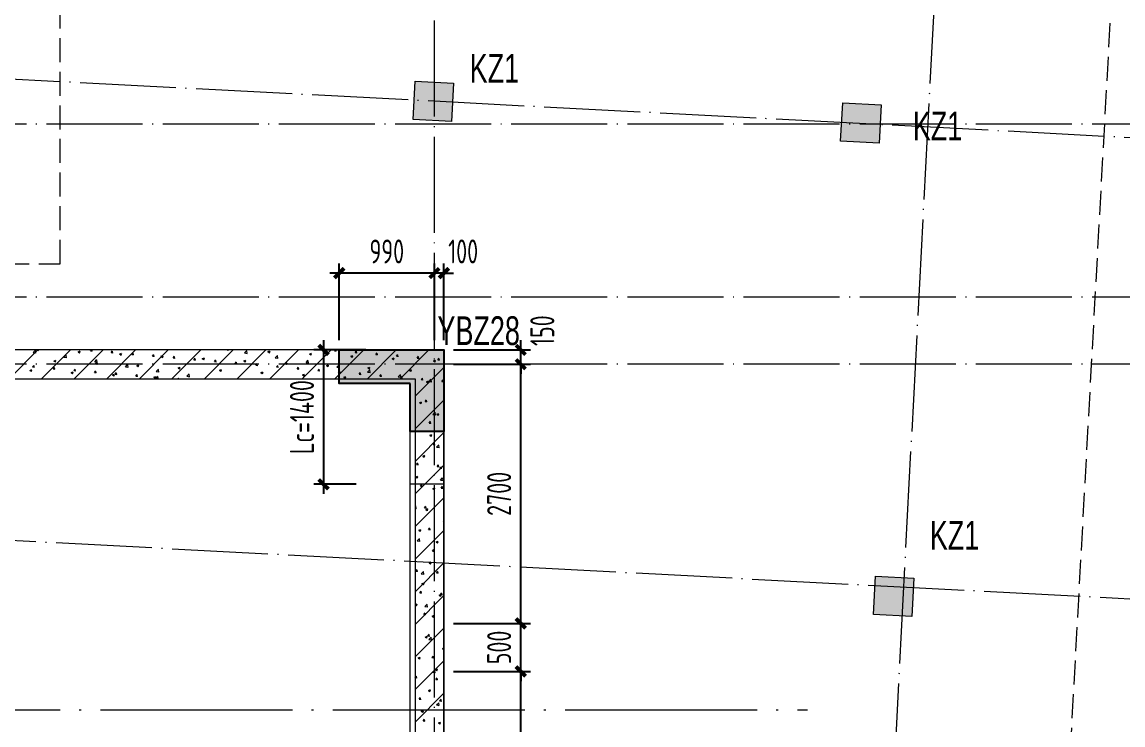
# Model space of a CAD drawing. Extents: x 5874492 to 7194610, y -939842 to -279257.
# Drawn here: x 6330551 to 6342017, y -472047 to -464724 of the extents above; entities that cross this region are included whole.
import ezdxf
from ezdxf.enums import TextEntityAlignment as Align

# ---------------------------------------------------------------- set-up
doc = ezdxf.new("R2010")
doc.units = 0
doc.header["$LTSCALE"] = 1000
doc.linetypes.add('DASH', pattern=[0.35, 0.25, -0.1])
doc.linetypes.add('DOTE', pattern=[2.42, 2, -0.2, 0.02, -0.2])
for name, color, linetype, lineweight in [('A-轴线-塔楼', 1, 'DOTE', 9), ('S-基础-DQ', 6, 'Continuous', 20), ('S-基础-HATCH', 251, 'Continuous', 20), ('S-墙柱-COLU', 50, 'Continuous', 20), ('S-墙柱-DIM', 3, 'Continuous', 20), ('S-墙柱-HATCH', 251, 'Continuous', 20), ('S-墙柱-Lc填充', 8, 'Continuous', 20), ('S-墙柱-WALL', 6, 'Continuous', 20), ('S-板-BEAM-CON', 2, 'Continuous', 20), ('S-轴网-轴线', 1, 'DOTE', 9), ('S-通用-TEXT', 7, 'Continuous', 20)]:
    doc.layers.add(name, color=color, linetype=linetype, lineweight=lineweight)
doc.layers.add('COLU_TH', color=5, linetype='Continuous')
doc.styles.add('BW_Dim', font='Bweng.shx', dxfattribs={"width": 0.7, "bigfont": 'hztxt.shx'})
doc.styles.add('TSSD_Dimension', font='tssdeng.shx', dxfattribs={"width": 0.7, "bigfont": 'tssdchn.shx'})
doc.dimstyles.new('TSSD_100_100', dxfattribs={"dimtxt": 250, "dimasz": 100, "dimexe": 100, "dimexo": 100, "dimgap": 100, "dimtad": 1, "dimdec": 0, "dimzin": 0, "dimdsep": 46, "dimtxsty": 'TSSD_Dimension', "dimblk": 'ARCHTICK', "dimcen": 0, "dimdle": 100, "dimclrt": 7, "dimadec": 0, "dimazin": 0, "dimtfac": 1, "dimtdec": 0, "dimtix": 1, "dimtmove": 2, "dimatfit": 0, "dimfxl": 0, "dimtolj": 1, "dimtzin": 0, "dimarcsym": 0})

# ---------------------------------------------------------------- blocks, each defined once
blk = doc.blocks.new('_ArchTick')
at = {"color": 0, "linetype": 'ByBlock', "const_width": 0.4}
blk.add_lwpolyline([(-0.5, -0.5), (0.5, 0.5)], dxfattribs=at)
blk = doc.blocks.new('*D1944')
at = {"layer": 'Defpoints', "color": 0, "transparency": 16777216}
for p in [(6334945, -468289), (6335745, -468289), (6334945, -470989)]:
    blk.add_point(p, dxfattribs=at)
at = {"layer": 'S-墙柱-DIM', "color": 0, "lineweight": -2, "transparency": 16777216}
for p, q in [((6335745, -471089), (6335745, -468189)), ((6335045, -468289), (6335845, -468289)), ((6335045, -470989), (6335845, -470989))]:
    blk.add_line(p, q, dxfattribs=at)
at = {"layer": 'S-墙柱-DIM', "color": 0, "lineweight": -2, "transparency": 16777216, "xscale": 100, "yscale": 100, "zscale": 100}
for p, rotation in [((6335745, -468289), 90), ((6335745, -470989), 270)]:
    blk.add_blockref('_ArchTick', p, dxfattribs=dict(at, rotation=rotation))
at = {"layer": 'S-墙柱-DIM', "color": 7, "transparency": 16777216, "insert": (6335520, -469639), "char_height": 250, "attachment_point": 5, "rotation": 90, "style": 'TSSD_Dimension'}
blk.add_mtext('\\A1;2700', dxfattribs=at)
blk = doc.blocks.new('*D1945')
at = {"layer": 'Defpoints', "color": 0, "transparency": 16777216}
for p in [(6334945, -468139), (6335745, -468139), (6334945, -468289)]:
    blk.add_point(p, dxfattribs=at)
at = {"layer": 'S-墙柱-DIM', "color": 0, "lineweight": -2, "transparency": 16777216}
for p, q in [((6335745, -468139), (6335745, -468039)), ((6335045, -468139), (6335845, -468139)), ((6335745, -468289), (6335745, -468139)), ((6335045, -468289), (6335845, -468289)), ((6335745, -468289), (6335745, -468389))]:
    blk.add_line(p, q, dxfattribs=at)
at = {"layer": 'S-墙柱-DIM', "color": 0, "lineweight": -2, "transparency": 16777216, "xscale": 100, "yscale": 100, "zscale": 100}
for p, rotation in [((6335745, -468139), 270), ((6335745, -468289), 90)]:
    blk.add_blockref('_ArchTick', p, dxfattribs=dict(at, rotation=rotation))
at = {"layer": 'S-墙柱-DIM', "color": 7, "transparency": 16777216, "insert": (6335970, -467939), "char_height": 250, "attachment_point": 5, "rotation": 90, "style": 'TSSD_Dimension'}
blk.add_mtext('\\A1;150', dxfattribs=at)
blk = doc.blocks.new('*D1946')
at = {"layer": 'Defpoints', "color": 0, "transparency": 16777216}
for p in [(6334845, -467339), (6334845, -468139), (6334945, -468139)]:
    blk.add_point(p, dxfattribs=at)
at = {"layer": 'S-墙柱-DIM', "color": 0, "lineweight": -2, "transparency": 16777216}
for p, q in [((6334845, -468039), (6334845, -467239)), ((6334945, -468039), (6334945, -467239)), ((6334845, -467339), (6334745, -467339)), ((6334945, -467339), (6334845, -467339)), ((6334945, -467339), (6335045, -467339))]:
    blk.add_line(p, q, dxfattribs=at)
at = {"layer": 'S-墙柱-DIM', "color": 0, "lineweight": -2, "transparency": 16777216, "xscale": 100, "yscale": 100, "zscale": 100}
blk.add_blockref('_ArchTick', (6334845, -467339), dxfattribs=at)
at = {"layer": 'S-墙柱-DIM', "color": 0, "lineweight": -2, "transparency": 16777216, "xscale": 100, "yscale": 100, "zscale": 100, "rotation": 180}
blk.add_blockref('_ArchTick', (6334945, -467339), dxfattribs=at)
at = {"layer": 'S-墙柱-DIM', "color": 7, "transparency": 16777216, "insert": (6335145, -467114), "char_height": 250, "attachment_point": 5, "style": 'TSSD_Dimension'}
blk.add_mtext('\\A1;100', dxfattribs=at)
blk = doc.blocks.new('*D1947')
at = {"layer": 'Defpoints', "color": 0, "transparency": 16777216}
for p in [(6333855, -467339), (6333855, -468139), (6334845, -468139)]:
    blk.add_point(p, dxfattribs=at)
at = {"layer": 'S-墙柱-DIM', "color": 0, "lineweight": -2, "transparency": 16777216}
for p, q in [((6333855, -468039), (6333855, -467239)), ((6334845, -468039), (6334845, -467239)), ((6334945, -467339), (6333755, -467339))]:
    blk.add_line(p, q, dxfattribs=at)
at = {"layer": 'S-墙柱-DIM', "color": 0, "lineweight": -2, "transparency": 16777216, "xscale": 100, "yscale": 100, "zscale": 100, "rotation": 180}
blk.add_blockref('_ArchTick', (6333855, -467339), dxfattribs=at)
at = {"layer": 'S-墙柱-DIM', "color": 0, "lineweight": -2, "transparency": 16777216, "xscale": 100, "yscale": 100, "zscale": 100}
blk.add_blockref('_ArchTick', (6334845, -467339), dxfattribs=at)
at = {"layer": 'S-墙柱-DIM', "color": 7, "transparency": 16777216, "insert": (6334350, -467114), "char_height": 250, "attachment_point": 5, "style": 'TSSD_Dimension'}
blk.add_mtext('\\A1;990', dxfattribs=at)
blk = doc.blocks.new('*D1986')
at = {"layer": 'Defpoints', "color": 0, "transparency": 16777216}
for p in [(6334945, -470989), (6335745, -470989), (6334945, -471489)]:
    blk.add_point(p, dxfattribs=at)
at = {"layer": 'S-墙柱-DIM', "color": 0, "lineweight": -2, "transparency": 16777216}
for p, q in [((6335745, -470989), (6335745, -470889)), ((6335045, -470989), (6335845, -470989)), ((6335745, -471489), (6335745, -470989)), ((6335045, -471489), (6335845, -471489)), ((6335745, -471489), (6335745, -471589))]:
    blk.add_line(p, q, dxfattribs=at)
at = {"layer": 'S-墙柱-DIM', "color": 0, "lineweight": -2, "transparency": 16777216, "xscale": 100, "yscale": 100, "zscale": 100}
for p, rotation in [((6335745, -470989), 270), ((6335745, -471489), 90)]:
    blk.add_blockref('_ArchTick', p, dxfattribs=dict(at, rotation=rotation))
at = {"layer": 'S-墙柱-DIM', "color": 7, "transparency": 16777216, "insert": (6335520, -471239), "char_height": 250, "attachment_point": 5, "rotation": 90, "style": 'TSSD_Dimension'}
blk.add_mtext('\\A1;500', dxfattribs=at)
blk = doc.blocks.new('*D1987')
at = {"layer": 'Defpoints', "color": 0, "transparency": 16777216}
for p in [(6334945, -471489), (6335745, -471489), (6334945, -475889)]:
    blk.add_point(p, dxfattribs=at)
at = {"layer": 'S-墙柱-DIM', "color": 0, "lineweight": -2, "transparency": 16777216}
for p, q in [((6335745, -475989), (6335745, -471389)), ((6335045, -471489), (6335845, -471489)), ((6335045, -475889), (6335845, -475889))]:
    blk.add_line(p, q, dxfattribs=at)
at = {"layer": 'S-墙柱-DIM', "color": 0, "lineweight": -2, "transparency": 16777216, "xscale": 100, "yscale": 100, "zscale": 100}
for p, rotation in [((6335745, -471489), 90), ((6335745, -475889), 270)]:
    blk.add_blockref('_ArchTick', p, dxfattribs=dict(at, rotation=rotation))
at = {"layer": 'S-墙柱-DIM', "color": 7, "transparency": 16777216, "insert": (6335520, -473689), "char_height": 250, "attachment_point": 5, "rotation": 90, "style": 'TSSD_Dimension'}
blk.add_mtext('\\A1;4400', dxfattribs=at)
blk = doc.blocks.new('*D1991')
at = {"layer": 'Defpoints', "color": 0, "transparency": 16777216}
for p in [(6334230, -468139), (6333691, -469539), (6334130, -469539)]:
    blk.add_point(p, dxfattribs=at)
at = {"layer": 'S-墙柱-DIM', "color": 0, "lineweight": -2, "transparency": 16777216}
for p, q in [((6333691, -468039), (6333691, -469639)), ((6334130, -468139), (6333591, -468139)), ((6334030, -469539), (6333591, -469539))]:
    blk.add_line(p, q, dxfattribs=at)
at = {"layer": 'S-墙柱-DIM', "color": 0, "lineweight": -2, "transparency": 16777216, "xscale": 100, "yscale": 100, "zscale": 100}
for p, rotation in [((6333691, -468139), 90), ((6333691, -469539), 270)]:
    blk.add_blockref('_ArchTick', p, dxfattribs=dict(at, rotation=rotation))
at = {"layer": 'S-墙柱-DIM', "color": 7, "transparency": 16777216, "insert": (6333466, -468839), "char_height": 250, "attachment_point": 5, "rotation": 90, "style": 'TSSD_Dimension'}
blk.add_mtext('\\A1;Lc=1400', dxfattribs=at)
blk = doc.blocks.new('A$C3FF375C5')
at = {"layer": 'A-轴线-塔楼', "ltscale": 0.5}
for p, q in [((51480.4, -6390.5), (53403, 30371.3)), ((55384.8, 9911.3), (37505, 10846.4)), ((55134.1, 5117.9), (37254.3, 6053))]:
    blk.add_line(p, q, dxfattribs=at)
at = {"layer": 'A-轴线-塔楼', "linetype": 'DOTE', "ltscale": 0.5}
for p, q in [((47200, 18440.3), (47200, -8548.9)), ((59891.4, 10100), (-2283.6, 10100)), ((59891.4, 8300), (-2283.6, 8300)), ((59891.4, 7600), (-2283.6, 7600))]:
    blk.add_line(p, q, dxfattribs=at)
blk = doc.blocks.new('sfdgjhgfhgkjhk')
at = {"layer": 'S-基础-DQ'}
for points in [[(6945492, 358792), (6945492, 356336), (6963809, 356336), (6963809, 354236), (6966809, 354236), (6966809, 354586), (6971909, 354586), (6971909, 347036), (6977909, 347036), (6977909, 339686), (6931592, 339686), (6931592, 336294)], [(6931892, 336294), (6931892, 339386), (6978209, 339386), (6978209, 347336), (6972209, 347336), (6972209, 354886), (6966509, 354886), (6966509, 354536), (6964109, 354536), (6964109, 356636), (6945792, 356636), (6945792, 358792)]]:
    blk.add_lwpolyline(points, dxfattribs=at)
at = {"layer": 'S-基础-HATCH'}
for p, q in [((6973680, 347036), (6973980, 347336)), ((6973931, 347310), (6973955, 347334)), ((6973959, 347303), (6973955, 347331)), ((6973976, 347336), (6973984, 347331)), ((6973984, 347327), (6973987, 347336)), ((6974019, 347036), (6974319, 347336)), ((6974359, 347036), (6974659, 347336)), ((6974528, 347327), (6974536, 347336)), ((6974547, 347322), (6974544, 347336)), ((6974698, 347036), (6974998, 347336)), ((6975037, 347036), (6975337, 347336)), ((6975377, 347036), (6975677, 347336)), ((6975716, 347036), (6976016, 347336)), ((6975953, 347336), (6975960, 347331)), ((6975961, 347328), (6975964, 347336)), ((6976056, 347036), (6976356, 347336)), ((6976395, 347036), (6976695, 347336)), ((6976734, 347036), (6977034, 347336)), ((6977069, 347327), (6977077, 347336)), ((6977074, 347036), (6977374, 347336)), ((6977088, 347322), (6977085, 347336)), ((6977413, 347036), (6977713, 347336)), ((6977753, 347036), (6978053, 347336)), ((6977931, 347336), (6977937, 347332)), ((6977937, 347329), (6977940, 347336)), ((6973931, 347310), (6973958, 347305)), ((6974148, 347220), (6974169, 347228)), ((6974148, 347220), (6974163, 347210)), ((6974163, 347207), (6974169, 347225)), ((6974251, 347260), (6974275, 347284)), ((6974251, 347260), (6974278, 347256)), ((6974279, 347253), (6974275, 347281)), ((6974400, 347317), (6974421, 347325)), ((6974400, 347317), (6974415, 347307)), ((6974415, 347303), (6974421, 347322)), ((6974528, 347327), (6974546, 347325)), ((6974572, 347210), (6974595, 347235)), ((6974599, 347203), (6974596, 347232)), ((6974744, 347308), (6974758, 347325)), ((6974744, 347308), (6974761, 347307)), ((6974762, 347303), (6974759, 347322)), ((6974831, 347293), (6974852, 347301)), ((6974831, 347293), (6974846, 347283)), ((6974846, 347279), (6974853, 347298)), ((6974959, 347289), (6974973, 347307)), ((6974959, 347289), (6974977, 347288)), ((6974977, 347284), (6974974, 347303)), ((6975174, 347270), (6975188, 347288)), ((6975174, 347270), (6975192, 347269)), ((6975193, 347266), (6975189, 347284)), ((6975262, 347269), (6975283, 347277)), ((6975262, 347269), (6975277, 347259)), ((6975278, 347255), (6975284, 347274)), ((6975389, 347252), (6975404, 347269)), ((6975389, 347252), (6975407, 347250)), ((6975408, 347247), (6975404, 347266)), ((6975604, 347233), (6975619, 347250)), ((6975604, 347233), (6975622, 347231)), ((6975623, 347228), (6975619, 347247)), ((6975693, 347245), (6975714, 347253)), ((6975693, 347245), (6975708, 347235)), ((6975709, 347231), (6975715, 347250)), ((6975819, 347214), (6975834, 347231)), ((6975838, 347209), (6975835, 347228)), ((6976124, 347221), (6976145, 347229)), ((6976124, 347221), (6976139, 347211)), ((6976133, 347304), (6976156, 347328)), ((6976133, 347304), (6976159, 347300)), ((6976140, 347207), (6976146, 347225)), ((6976160, 347297), (6976157, 347325)), ((6976376, 347318), (6976397, 347326)), ((6976376, 347318), (6976391, 347307)), ((6976392, 347304), (6976398, 347322)), ((6976453, 347254), (6976476, 347279)), ((6976453, 347254), (6976480, 347250)), ((6976480, 347247), (6976477, 347276)), ((6976773, 347205), (6976796, 347229)), ((6976800, 347198), (6976797, 347226)), ((6976808, 347293), (6976829, 347302)), ((6976808, 347293), (6976822, 347283)), ((6976823, 347280), (6976829, 347298)), ((6977069, 347327), (6977087, 347325)), ((6977239, 347269), (6977260, 347278)), ((6977239, 347269), (6977254, 347259)), ((6977254, 347256), (6977260, 347274)), ((6977284, 347308), (6977299, 347325)), ((6977284, 347308), (6977302, 347306)), ((6977303, 347303), (6977299, 347322)), ((6977499, 347289), (6977514, 347306)), ((6977499, 347289), (6977517, 347287)), ((6977518, 347284), (6977514, 347303)), ((6977670, 347245), (6977691, 347253)), ((6977670, 347245), (6977685, 347235)), ((6977685, 347232), (6977691, 347250)), ((6977714, 347270), (6977729, 347287)), ((6977714, 347270), (6977732, 347269)), ((6977733, 347265), (6977730, 347284)), ((6977930, 347251), (6977944, 347269)), ((6977930, 347251), (6977948, 347250)), ((6977948, 347246), (6977945, 347265)), ((6978101, 347221), (6978122, 347229)), ((6978101, 347221), (6978116, 347211)), ((6978117, 347208), (6978123, 347226)), ((6978145, 347233), (6978159, 347250)), ((6978145, 347233), (6978163, 347231)), ((6978163, 347228), (6978160, 347246)), ((6973896, 347123), (6973917, 347131)), ((6973896, 347123), (6973911, 347113)), ((6973911, 347110), (6973917, 347128)), ((6973924, 347158), (6973939, 347175)), ((6973924, 347158), (6973942, 347156)), ((6973943, 347153), (6973940, 347172)), ((6974140, 347139), (6974154, 347156)), ((6974140, 347139), (6974158, 347137)), ((6974158, 347134), (6974155, 347153)), ((6974327, 347099), (6974348, 347107)), ((6974342, 347086), (6974348, 347104)), ((6974355, 347120), (6974369, 347137)), ((6974355, 347120), (6974373, 347119)), ((6974373, 347115), (6974370, 347134)), ((6974570, 347101), (6974584, 347119)), ((6974570, 347101), (6974588, 347100)), ((6974572, 347210), (6974598, 347206)), ((6974579, 347196), (6974600, 347204)), ((6974579, 347196), (6974594, 347186)), ((6974589, 347096), (6974585, 347115)), ((6974594, 347183), (6974600, 347201)), ((6974892, 347161), (6974915, 347185)), ((6974892, 347161), (6974918, 347157)), ((6974919, 347154), (6974916, 347182)), ((6975010, 347172), (6975031, 347180)), ((6975010, 347172), (6975025, 347162)), ((6975026, 347159), (6975032, 347177)), ((6975212, 347111), (6975235, 347135)), ((6975212, 347111), (6975239, 347107)), ((6975239, 347104), (6975236, 347132)), ((6975441, 347148), (6975462, 347156)), ((6975441, 347148), (6975456, 347138)), ((6975457, 347135), (6975463, 347153)), ((6975819, 347214), (6975837, 347212)), ((6975872, 347124), (6975893, 347132)), ((6975872, 347124), (6975887, 347114)), ((6975888, 347111), (6975894, 347129)), ((6976035, 347195), (6976049, 347212)), ((6976035, 347195), (6976053, 347194)), ((6976053, 347190), (6976050, 347209)), ((6976250, 347176), (6976264, 347194)), ((6976250, 347176), (6976268, 347175)), ((6976268, 347171), (6976265, 347190)), ((6976303, 347100), (6976324, 347108)), ((6976319, 347087), (6976325, 347105)), ((6976465, 347158), (6976479, 347175)), ((6976465, 347158), (6976483, 347156)), ((6976484, 347153), (6976480, 347171)), ((6976555, 347197), (6976576, 347205)), ((6976555, 347197), (6976570, 347187)), ((6976571, 347183), (6976577, 347201)), ((6976680, 347139), (6976695, 347156)), ((6976680, 347139), (6976698, 347137)), ((6976699, 347134), (6976695, 347153)), ((6976773, 347205), (6976800, 347200)), ((6976895, 347120), (6976910, 347137)), ((6976895, 347120), (6976913, 347118)), ((6976914, 347115), (6976910, 347134)), ((6976987, 347173), (6977008, 347181)), ((6976987, 347173), (6977002, 347163)), ((6977002, 347159), (6977008, 347177)), ((6977093, 347155), (6977117, 347179)), ((6977093, 347155), (6977120, 347151)), ((6977111, 347101), (6977125, 347118)), ((6977111, 347101), (6977128, 347099)), ((6977121, 347148), (6977117, 347176)), ((6977129, 347096), (6977126, 347115)), ((6977413, 347105), (6977437, 347130)), ((6977413, 347105), (6977440, 347101)), ((6977418, 347149), (6977439, 347157)), ((6977418, 347149), (6977433, 347139)), ((6977433, 347135), (6977439, 347153)), ((6977441, 347098), (6977437, 347127)), ((6977849, 347125), (6977870, 347133)), ((6977849, 347125), (6977864, 347115)), ((6977864, 347111), (6977871, 347129)), ((6977909, 346853), (6978209, 347153)), ((6974327, 347099), (6974342, 347089)), ((6974758, 347075), (6974779, 347083)), ((6974758, 347075), (6974773, 347065)), ((6974773, 347062), (6974780, 347080)), ((6974785, 347082), (6974800, 347100)), ((6974785, 347082), (6974803, 347081)), ((6974804, 347078), (6974800, 347096)), ((6975000, 347064), (6975015, 347081)), ((6975000, 347064), (6975018, 347062)), ((6975019, 347059), (6975016, 347078)), ((6975189, 347051), (6975210, 347059)), ((6975189, 347051), (6975204, 347041)), ((6975205, 347038), (6975211, 347056)), ((6975216, 347045), (6975230, 347062)), ((6975216, 347045), (6975233, 347043)), ((6975234, 347040), (6975231, 347059)), ((6975439, 347036), (6975445, 347043)), ((6975447, 347036), (6975446, 347040)), ((6975532, 347061), (6975556, 347086)), ((6975532, 347061), (6975559, 347057)), ((6975559, 347054), (6975556, 347083)), ((6976303, 347100), (6976318, 347090)), ((6976735, 347076), (6976756, 347084)), ((6976735, 347076), (6976749, 347066)), ((6976750, 347063), (6976756, 347081)), ((6977166, 347052), (6977187, 347060)), ((6977166, 347052), (6977181, 347042)), ((6977181, 347039), (6977187, 347057)), ((6977326, 347082), (6977340, 347099)), ((6977326, 347082), (6977344, 347081)), ((6977344, 347077), (6977341, 347096)), ((6977541, 347063), (6977555, 347081)), ((6977541, 347063), (6977559, 347062)), ((6977559, 347058), (6977556, 347077)), ((6977734, 347056), (6977757, 347080)), ((6977734, 347056), (6977760, 347051)), ((6977756, 347045), (6977771, 347062)), ((6977756, 347045), (6977774, 347043)), ((6977761, 347049), (6977758, 347077)), ((6977775, 347040), (6977771, 347058)), ((6977971, 347026), (6977986, 347043)), ((6977971, 347026), (6977989, 347024)), ((6977990, 347021), (6977986, 347040)), ((6978028, 347004), (6978049, 347012)), ((6978028, 347004), (6978043, 346994)), ((6978044, 346990), (6978050, 347009)), ((6978054, 347006), (6978077, 347030)), ((6978054, 347006), (6978080, 347002)), ((6978081, 346999), (6978078, 347027)), ((6978186, 347007), (6978201, 347024)), ((6978186, 347007), (6978204, 347005)), ((6978205, 347002), (6978202, 347021)), ((6978207, 346883), (6978209, 346884)), ((6978207, 346883), (6978209, 346882)), ((6977909, 346514), (6978209, 346814)), ((6977955, 346786), (6977976, 346794)), ((6977955, 346786), (6977970, 346776)), ((6977971, 346773), (6977977, 346791)), ((6978013, 346800), (6978027, 346817)), ((6978013, 346800), (6978031, 346799)), ((6978031, 346795), (6978028, 346814)), ((6978094, 346664), (6978117, 346688)), ((6978094, 346664), (6978120, 346660)), ((6978121, 346657), (6978118, 346686)), ((6978134, 346666), (6978155, 346674)), ((6978134, 346666), (6978149, 346655)), ((6978150, 346652), (6978156, 346670)), ((6978054, 346574), (6978069, 346592)), ((6978054, 346574), (6978072, 346573)), ((6978073, 346570), (6978070, 346588)), ((6977909, 346174), (6978209, 346474)), ((6978061, 346448), (6978082, 346456)), ((6978061, 346448), (6978076, 346438)), ((6978077, 346435), (6978083, 346453)), ((6978096, 346349), (6978111, 346366)), ((6978096, 346349), (6978114, 346347)), ((6978115, 346344), (6978111, 346363)), ((6978133, 346322), (6978157, 346347)), ((6978133, 346322), (6978160, 346318)), ((6978161, 346315), (6978157, 346344)), ((6977988, 346230), (6978009, 346239)), ((6977988, 346230), (6978003, 346220)), ((6978004, 346217), (6978010, 346235)), ((6977909, 345835), (6978209, 346135)), ((6977923, 346142), (6977937, 346159)), ((6977923, 346142), (6977940, 346140)), ((6977941, 346137), (6977938, 346156)), ((6978138, 346123), (6978152, 346140)), ((6978138, 346123), (6978156, 346122)), ((6978156, 346118), (6978153, 346137)), ((6978167, 346110), (6978188, 346118)), ((6978167, 346110), (6978182, 346100)), ((6978183, 346096), (6978189, 346114)), ((6977915, 346013), (6977936, 346021)), ((6977915, 346013), (6977930, 346003)), ((6977931, 345999), (6977937, 346018)), ((6978173, 345980), (6978196, 346005)), ((6978173, 345980), (6978200, 345976)), ((6978200, 345973), (6978197, 346002)), ((6977964, 345916), (6977979, 345934)), ((6977964, 345916), (6977982, 345915)), ((6977983, 345911), (6977979, 345930)), ((6978094, 345892), (6978115, 345900)), ((6978094, 345892), (6978109, 345882)), ((6978110, 345879), (6978116, 345897)), ((6978179, 345897), (6978194, 345915)), ((6978179, 345897), (6978197, 345896)), ((6978198, 345893), (6978194, 345911)), ((6977909, 345496), (6978209, 345796)), ((6977909, 345705), (6977916, 345712)), ((6977909, 345686), (6977919, 345684)), ((6977920, 345681), (6977917, 345710)), ((6978006, 345691), (6978020, 345708)), ((6978006, 345691), (6978024, 345689)), ((6978024, 345686), (6978021, 345705)), ((6978021, 345675), (6978042, 345683)), ((6978021, 345675), (6978036, 345664)), ((6978037, 345661), (6978043, 345679)), ((6978200, 345554), (6978209, 345557)), ((6978200, 345554), (6978209, 345548)), ((6977909, 345156), (6978209, 345456)), ((6977948, 345457), (6977969, 345465)), ((6977948, 345457), (6977963, 345447)), ((6977964, 345444), (6977970, 345462)), ((6978047, 345465), (6978062, 345482)), ((6978047, 345465), (6978065, 345463)), ((6978066, 345460), (6978063, 345479)), ((6977932, 345346), (6977956, 345371)), ((6977932, 345346), (6977959, 345342)), ((6977960, 345339), (6977956, 345368)), ((6978127, 345336), (6978148, 345344)), ((6978127, 345336), (6978142, 345326)), ((6978143, 345323), (6978149, 345341)), ((6978089, 345239), (6978104, 345257)), ((6978089, 345239), (6978107, 345238)), ((6978108, 345234), (6978104, 345253)), ((6977909, 344817), (6978209, 345117)), ((6977916, 345032), (6977930, 345050)), ((6977934, 345028), (6977931, 345046)), ((6978054, 345119), (6978075, 345127)), ((6978054, 345119), (6978069, 345109)), ((6978070, 345105), (6978076, 345123)), ((6977916, 345032), (6977933, 345031)), ((6977972, 345004), (6977996, 345029)), ((6977972, 345004), (6977999, 345000)), ((6978000, 344997), (6977996, 345026)), ((6978131, 345014), (6978145, 345031)), ((6978131, 345014), (6978149, 345012)), ((6978149, 345009), (6978146, 345028)), ((6977957, 344807), (6977972, 344824)), ((6977976, 344802), (6977972, 344821)), ((6977981, 344901), (6978002, 344909)), ((6977981, 344901), (6977996, 344891)), ((6977997, 344888), (6978003, 344906)), ((6977909, 344477), (6978209, 344777)), ((6977957, 344807), (6977975, 344805)), ((6978160, 344780), (6978181, 344788)), ((6978160, 344780), (6978175, 344770)), ((6978172, 344788), (6978187, 344805)), ((6978172, 344788), (6978190, 344786)), ((6978176, 344767), (6978182, 344785)), ((6978191, 344783), (6978187, 344802)), ((6977909, 344684), (6977929, 344692)), ((6977909, 344683), (6977923, 344674)), ((6977924, 344670), (6977930, 344688)), ((6977999, 344581), (6978013, 344598)), ((6977999, 344581), (6978017, 344580)), ((6978012, 344662), (6978035, 344687)), ((6978012, 344662), (6978039, 344658)), ((6978017, 344576), (6978014, 344595)), ((6978039, 344655), (6978036, 344684)), ((6978087, 344563), (6978108, 344571)), ((6978087, 344563), (6978102, 344553)), ((6978103, 344549), (6978109, 344568)), ((6977909, 344138), (6978209, 344438)), ((6978014, 344345), (6978035, 344353)), ((6978030, 344332), (6978036, 344350)), ((6978040, 344356), (6978055, 344373)), ((6978040, 344356), (6978058, 344354)), ((6978059, 344351), (6978056, 344369)), ((6978014, 344345), (6978029, 344335)), ((6978052, 344320), (6978075, 344345)), ((6978052, 344320), (6978078, 344316)), ((6978079, 344313), (6978076, 344342)), ((6977941, 344128), (6977962, 344136)), ((6977941, 344128), (6977956, 344118)), ((6977957, 344114), (6977963, 344132)), ((6978082, 344130), (6978096, 344147)), ((6978082, 344130), (6978100, 344128)), ((6978101, 344125), (6978097, 344144)), ((6978193, 344224), (6978209, 344231)), ((6978193, 344224), (6978208, 344214)), ((6978209, 344211), (6978209, 344212)), ((6977909, 343798), (6978209, 344098)), ((6978120, 344007), (6978141, 344015)), ((6978120, 344007), (6978135, 343997)), ((6978136, 343994), (6978142, 344012)), ((6977909, 343924), (6977923, 343940)), ((6977909, 343923), (6977926, 343921)), ((6977927, 343918), (6977924, 343937)), ((6978092, 343979), (6978115, 344003)), ((6978092, 343979), (6978118, 343974)), ((6978119, 343972), (6978116, 344000)), ((6978124, 343904), (6978138, 343921)), ((6978124, 343904), (6978142, 343903)), ((6978142, 343899), (6978139, 343918)), ((6978047, 343789), (6978068, 343797)), ((6978047, 343789), (6978062, 343779)), ((6978063, 343776), (6978069, 343794)), ((6977909, 343459), (6978209, 343759)), ((6977950, 343697), (6977965, 343715)), ((6977950, 343697), (6977968, 343696)), ((6977969, 343692), (6977965, 343711)), ((6978131, 343637), (6978155, 343661)), ((6978165, 343679), (6978180, 343696)), ((6978165, 343679), (6978183, 343677)), ((6978184, 343674), (6978180, 343692)), ((6977974, 343572), (6977995, 343580)), ((6977974, 343572), (6977989, 343562)), ((6977990, 343558), (6977996, 343577)), ((6978131, 343637), (6978158, 343633)), ((6978159, 343630), (6978155, 343658)), ((6977992, 343472), (6978006, 343489)), ((6977992, 343472), (6978010, 343470)), ((6978010, 343467), (6978007, 343486)), ((6978153, 343451), (6978174, 343459)), ((6978153, 343451), (6978168, 343441)), ((6978169, 343438), (6978175, 343456)), ((6978207, 343453), (6978209, 343456)), ((6978207, 343453), (6978209, 343453))]:
    blk.add_line(p, q, dxfattribs=at)

msp = doc.modelspace()

# ---------------------------------------------------------------- hatches: boundary and pattern name
at = {"layer": 'S-基础-HATCH'}
h = msp.add_hatch(color=256, dxfattribs=at)
h.paths.add_polyline_path([(6328994.5, -466659.2), (6328644.5, -466659.2), (6328644.5, -466189.2), (6328494.5, -466189.2), (6328494.5, -465989.2), (6328344.5, -465989.2), (6328344.5, -465689.2), (6328644.5, -465689.2), (6328644.5, -465389.2), (6328994.5, -465389.2)])
h.paths.add_polyline_path([(6293494.5, -466659.2), (6293844.5, -466659.2), (6293844.5, -466189.2), (6293994.5, -466189.2), (6293994.5, -465989.2), (6294144.5, -465989.2), (6294144.5, -465689.2), (6293844.5, -465689.2), (6293844.5, -465389.2), (6293494.5, -465389.2)])
h.paths.add_polyline_path([(6300644.5, -463139.2), (6300644.5, -463439.2), (6300944.5, -463439.2), (6300944.5, -463364.2), (6301144.5, -463364.2), (6301144.5, -462864.2), (6300944.5, -462864.2), (6300944.5, -462639.2), (6300644.5, -462639.2), (6300644.5, -462939.2), (6300344.5, -462939.2), (6300344.5, -463139.2)])
h.paths.add_polyline_path([(6314194.5, -464389.2), (6313894.5, -464389.2), (6313894.5, -463489.2), (6313594.5, -463489.2), (6313594.5, -463189.2), (6314394.6, -463189.2), (6314394.6, -463689.2), (6314194.5, -463689.2)])
h.paths.add_polyline_path([(6308294.5, -464389.2), (6308594.5, -464389.2), (6308594.5, -463489.2), (6308894.5, -463489.2), (6308894.5, -463189.2), (6308094.5, -463189.2), (6308094.5, -463689.2), (6308294.5, -463689.2)])
h.paths.add_polyline_path([(6311794.5, -463289.2), (6312294.5, -463289.2), (6312294.5, -462889.2), (6312494.5, -462889.2), (6312494.5, -463189.2), (6312794.5, -463189.2), (6312794.5, -463489.2), (6311794.5, -463489.2)])
h.paths.add_polyline_path([(6310694.5, -463289.2), (6310194.5, -463289.2), (6310194.5, -462889.2), (6309994.5, -462889.2), (6309994.5, -463189.2), (6309694.5, -463189.2), (6309694.5, -463489.2), (6310694.5, -463489.2)])
h.paths.add_polyline_path([(6312494.5, -461889.2), (6312294.5, -461889.2), (6312294.5, -461189.2), (6311994.5, -461189.2), (6311994.5, -460989.2), (6312894.5, -460989.2), (6312894.5, -461589.2), (6312494.5, -461589.2)])
h.paths.add_polyline_path([(6309994.5, -461889.2), (6310194.5, -461889.2), (6310194.5, -461189.2), (6310494.5, -461189.2), (6310494.5, -460989.2), (6309594.5, -460989.2), (6309594.5, -461589.2), (6309994.5, -461589.2)])
h.paths.add_polyline_path([(6320544.5, -464339.2), (6320844.5, -464339.2), (6320844.5, -463439.2), (6321144.5, -463439.2), (6321144.5, -463239.2), (6320844.5, -463239.2), (6320844.5, -462939.2), (6320544.5, -462939.2), (6320544.5, -463239.2), (6320344.5, -463239.2), (6320344.5, -463739.2), (6320544.5, -463739.2)])
h.paths.add_polyline_path([(6323344.5, -462789.2), (6323544.5, -462789.2), (6323544.5, -463439.2), (6323044.5, -463439.2), (6323044.5, -463239.2), (6323344.5, -463239.2)])
h.paths.add_polyline_path([(6325544.5, -475739.2), (6324794.5, -475739.2), (6324794.5, -475589.2), (6324794.5, -475289.2), (6324444.5, -475289.2), (6324444.5, -475589.2), (6324444.5, -475739.2), (6323744.5, -475739.2), (6323744.5, -476089.2), (6325544.5, -476089.2)])
h.paths.add_polyline_path([(6317044.5, -475739.2), (6317769.5, -475739.2), (6317769.5, -475589.2), (6317769.5, -475239.2), (6318119.5, -475239.2), (6318119.5, -475589.2), (6318119.5, -475739.2), (6318844.5, -475739.2), (6318844.5, -476089.2), (6317044.5, -476089.2)])
h.paths.add_polyline_path([(6310344.5, -475739.2), (6311069.5, -475739.2), (6311069.5, -475589.2), (6311069.5, -475239.2), (6311419.5, -475239.2), (6311419.5, -475589.2), (6311419.5, -475739.2), (6312144.5, -475739.2), (6312144.5, -476089.2), (6310344.5, -476089.2)])
h.paths.add_polyline_path([(6324444.5, -472639.2), (6324444.5, -472039.2), (6324794.5, -472039.2), (6324794.5, -472639.2)])
h.paths.add_polyline_path([(6303644.5, -475739.2), (6304369.5, -475739.2), (6304369.5, -475589.2), (6304369.5, -475239.2), (6304719.5, -475239.2), (6304719.5, -475589.2), (6304719.5, -475589.2), (6304719.5, -475739.2), (6305444.5, -475739.2), (6305444.5, -476089.2), (6303644.5, -476089.2)])
h.paths.add_polyline_path([(6296944.5, -475739.2), (6297694.5, -475739.2), (6297694.5, -475539.2), (6297694.5, -475239.2), (6298044.5, -475239.2), (6298044.5, -475539.2), (6298044.5, -475739.2), (6298744.5, -475739.2), (6298744.5, -476089.2), (6296944.5, -476089.2)])
h.paths.add_polyline_path([(6287894.5, -475789.2), (6287894.5, -475489.2), (6287544.5, -475489.2), (6287544.5, -476389.2), (6288044.5, -476389.2), (6288044.5, -475789.2)])
h.paths.add_polyline_path([(6287894.5, -468489.2), (6288634.5, -468489.2), (6288634.5, -468139.2), (6287544.5, -468139.2), (6287544.5, -468839.2), (6287894.5, -468839.2)])
h.paths.add_polyline_path([(6293494.5, -468489.2), (6293494.5, -468789.2), (6293844.5, -468789.2), (6293844.5, -468139.2), (6292919.5, -468139.2), (6292919.5, -468489.2)])
h.paths.add_polyline_path([(6293844.5, -470589.2), (6293844.5, -471189.2), (6293494.5, -471189.2), (6293494.5, -470589.2)])
h.paths.add_polyline_path([(6293494.5, -472239.2), (6293844.5, -472239.2), (6293844.5, -472839.2), (6293494.5, -472839.2)])
h.paths.add_polyline_path([(6293494.5, -475789.2), (6293244.5, -475789.2), (6293244.5, -476389.2), (6293844.5, -476389.2), (6293844.5, -475489.2), (6293494.5, -475489.2)])
h.paths.add_polyline_path([(6297694.5, -472039.2), (6298044.5, -472039.2), (6298044.5, -472639.2), (6297694.5, -472639.2)])
h.paths.add_polyline_path([(6293494.5, -461389.2), (6293494.5, -461689.2), (6293844.5, -461689.2), (6293844.5, -460639.2), (6293194.5, -460639.2), (6293194.5, -461389.2)])
h.paths.add_polyline_path([(6296144.5, -465689.2), (6296544.5, -465689.2), (6296544.5, -465989.2), (6296144.5, -465989.2)])
h.paths.add_polyline_path([(6300644.5, -460839.2), (6300344.5, -460839.2), (6300344.5, -460539.2), (6301244.5, -460539.2), (6301244.5, -461139.2), (6300944.5, -461139.2), (6300944.5, -461439.2), (6300644.5, -461439.2)])
h.paths.add_polyline_path([(6300944.5, -464339.2), (6300644.5, -464339.2), (6300644.5, -463939.2), (6300944.5, -463939.2)])
h.paths.add_polyline_path([(6298544.5, -460839.2), (6298544.5, -461339.2), (6298344.5, -461339.2), (6298344.5, -460539.2), (6298844.5, -460539.2), (6298844.5, -460839.2)])
h.paths.add_polyline_path([(6298544.5, -462939.2), (6298544.5, -462439.2), (6298344.5, -462439.2), (6298344.5, -463139.2), (6298844.5, -463139.2), (6298844.5, -462939.2)])
h.paths.add_polyline_path([(6300619.5, -465989.2), (6300619.5, -465689.2), (6301019.5, -465689.2), (6301019.5, -465989.2)])
h.paths.add_polyline_path([(6302244.5, -465989.2), (6302244.5, -466329.2), (6302744.5, -466329.2), (6302744.5, -465689.2), (6301944.5, -465689.2), (6301944.5, -465989.2)])
h.paths.add_polyline_path([(6298044.5, -468389.2), (6297694.5, -468389.2), (6297694.5, -467989.2), (6298044.5, -467989.2)])
h.paths.add_polyline_path([(6298044.5, -465989.2), (6298294.5, -465989.2), (6298294.5, -465689.2), (6297694.5, -465689.2), (6297694.5, -466289.2), (6298044.5, -466289.2)])
h.paths.add_polyline_path([(6301594.5, -470189.2), (6301244.5, -470189.2), (6301244.5, -469789.2), (6301594.5, -469789.2)])
h.paths.add_polyline_path([(6301594.5, -467789.2), (6302494.5, -467789.2), (6302494.5, -467489.2), (6301244.5, -467489.2), (6301244.5, -468089.2), (6301594.5, -468089.2)])
h.paths.add_polyline_path([(6307494.5, -467789.2), (6307494.5, -468089.2), (6307844.5, -468089.2), (6307844.5, -467489.2), (6306594.5, -467489.2), (6306594.5, -467789.2)])
h.paths.add_polyline_path([(6307844.5, -469789.2), (6307844.5, -470189.2), (6307494.5, -470189.2), (6307494.5, -469789.2)])
h.paths.add_polyline_path([(6305044.5, -467489.2), (6305044.5, -467689.2), (6304719.5, -467689.2), (6304719.5, -467989.2), (6304369.5, -467989.2), (6304369.5, -467689.2), (6304044.5, -467689.2), (6304044.5, -467489.2)])
h.paths.add_polyline_path([(6304719.5, -470189.2), (6304369.5, -470189.2), (6304369.5, -469789.2), (6304719.5, -469789.2)])
h.paths.add_polyline_path([(6301594.5, -474289.2), (6301244.5, -474289.2), (6301244.5, -473889.2), (6301594.5, -473889.2)])
h.paths.add_polyline_path([(6301594.5, -472089.2), (6301844.5, -472089.2), (6301844.5, -471789.2), (6301244.5, -471789.2), (6301244.5, -472389.2), (6301594.5, -472389.2)])
h.paths.add_polyline_path([(6307494.5, -472089.2), (6307494.5, -472389.2), (6307844.5, -472389.2), (6307844.5, -471789.2), (6307244.5, -471789.2), (6307244.5, -472089.2)])
h.paths.add_polyline_path([(6307844.5, -473889.2), (6307844.5, -474289.2), (6307494.5, -474289.2), (6307494.5, -473889.2)])
h.paths.add_polyline_path([(6304369.5, -471389.2), (6304719.5, -471389.2), (6304719.5, -471989.2), (6304369.5, -471989.2)])
h.paths.add_polyline_path([(6311069.5, -472039.2), (6311419.5, -472039.2), (6311419.5, -472639.2), (6311069.5, -472639.2)])
h.paths.add_polyline_path([(6320894.5, -467789.2), (6320894.5, -468089.2), (6321244.5, -468089.2), (6321244.5, -467489.2), (6319994.5, -467489.2), (6319994.5, -467789.2)])
h.paths.add_polyline_path([(6321244.5, -469789.2), (6321244.5, -470189.2), (6320894.5, -470189.2), (6320894.5, -469789.2)])
h.paths.add_polyline_path([(6320894.5, -472089.2), (6320894.5, -472389.2), (6321244.5, -472389.2), (6321244.5, -471789.2), (6320644.5, -471789.2), (6320644.5, -472089.2)])
h.paths.add_polyline_path([(6321244.5, -473889.2), (6321244.5, -474289.2), (6320894.5, -474289.2), (6320894.5, -473889.2)])
h.paths.add_polyline_path([(6318444.5, -467489.2), (6318444.5, -467689.2), (6318119.5, -467689.2), (6318119.5, -467989.2), (6317769.5, -467989.2), (6317769.5, -467689.2), (6317444.5, -467689.2), (6317444.5, -467489.2)])
h.paths.add_polyline_path([(6318119.5, -470189.2), (6317769.5, -470189.2), (6317769.5, -469789.2), (6318119.5, -469789.2)])
h.paths.add_polyline_path([(6314994.5, -470189.2), (6314644.5, -470189.2), (6314644.5, -469789.2), (6314994.5, -469789.2)])
h.paths.add_polyline_path([(6314994.5, -467789.2), (6315894.5, -467789.2), (6315894.5, -467489.2), (6314644.5, -467489.2), (6314644.5, -468089.2), (6314994.5, -468089.2)])
h.paths.add_polyline_path([(6317769.5, -471389.2), (6318119.5, -471389.2), (6318119.5, -471989.2), (6317769.5, -471989.2)])
h.paths.add_polyline_path([(6314994.5, -474289.2), (6314644.5, -474289.2), (6314644.5, -473889.2), (6314994.5, -473889.2)])
h.paths.add_polyline_path([(6314994.5, -472089.2), (6315244.5, -472089.2), (6315244.5, -471789.2), (6314644.5, -471789.2), (6314644.5, -472389.2), (6314994.5, -472389.2)])
h.paths.add_polyline_path([(6328994.5, -475789.2), (6328994.5, -475489.2), (6328644.5, -475489.2), (6328644.5, -476389.2), (6329244.5, -476389.2), (6329244.5, -475789.2)])
h.paths.add_polyline_path([(6328644.5, -472839.2), (6328644.5, -472239.2), (6328994.5, -472239.2), (6328994.5, -472839.2)])
h.paths.add_polyline_path([(6328994.5, -471189.2), (6328644.5, -471189.2), (6328644.5, -470789.2), (6328994.5, -470789.2)])
h.paths.add_polyline_path([(6328994.5, -468489.2), (6329344.5, -468489.2), (6329344.5, -468139.2), (6328644.5, -468139.2), (6328644.5, -468789.2), (6328994.5, -468789.2)])
h.paths.add_polyline_path([(6328994.3, -461289.2), (6329294.5, -461289.2), (6329294.5, -460639.2), (6328644.5, -460639.2), (6328644.5, -461589.2), (6328994.3, -461589.2)])
h.paths.add_polyline_path([(6326344.5, -465989.2), (6325944.5, -465989.2), (6325944.5, -465689.2), (6326344.5, -465689.2)])
h.paths.add_polyline_path([(6324444.5, -465989.2), (6324444.5, -466289.2), (6324794.5, -466289.2), (6324794.5, -465689.2), (6324194.5, -465689.2), (6324194.5, -465989.2)])
h.paths.add_polyline_path([(6324794.5, -467989.2), (6324794.5, -468389.2), (6324444.5, -468389.2), (6324444.5, -467989.2)])
h.paths.add_polyline_path([(6320844.5, -461239.2), (6321144.5, -461239.2), (6321144.5, -460939.2), (6320244.5, -460939.2), (6320244.5, -461539.2), (6320544.5, -461539.2), (6320544.5, -461839.2), (6320844.5, -461839.2)])
h.paths.add_polyline_path([(6323344.5, -461239.2), (6323344.5, -461689.2), (6323544.5, -461689.2), (6323544.5, -460639.2), (6323044.5, -460639.2), (6323044.5, -460939.2), (6322744.5, -460939.2), (6322744.5, -461239.2)])
h.paths.add_polyline_path([(6320244.5, -465989.2), (6320544.5, -465989.2), (6320544.5, -465689.2), (6319744.5, -465689.2), (6319744.5, -466329.2), (6320244.5, -466329.2)])
h.paths.add_polyline_path([(6321594.5, -465689.2), (6321869.5, -465689.2), (6321869.5, -465989.2), (6321594.5, -465989.2)])
h.paths.add_polyline_path([(6313894.5, -465989.2), (6313894.5, -465689.2), (6314294.5, -465689.2), (6314294.5, -465989.2)])
h.paths.add_polyline_path([(6315644.5, -465989.2), (6315644.5, -466329.2), (6316144.5, -466329.2), (6316144.5, -465689.2), (6315344.5, -465689.2), (6315344.5, -465989.2)])
h.paths.add_polyline_path([(6311694.5, -465689.2), (6311694.5, -465989.2), (6311419.5, -465989.2), (6311419.5, -466289.2), (6311069.5, -466289.2), (6311069.5, -465989.2), (6310994.5, -465989.2), (6310994.5, -465689.2)])
h.paths.add_polyline_path([(6311419.5, -468389.2), (6311069.5, -468389.2), (6311069.5, -467989.2), (6311419.5, -467989.2)])
h.paths.add_polyline_path([(6306844.5, -465989.2), (6307144.5, -465989.2), (6307144.5, -465689.2), (6306344.5, -465689.2), (6306344.5, -466329.2), (6306844.5, -466329.2)])
h.paths.add_polyline_path([(6308194.5, -465689.2), (6308594.5, -465689.2), (6308594.5, -465989.2), (6308194.5, -465989.2)])
h.paths.add_polyline_path([(6334594.5, -468489.2), (6334444.5, -468489.2), (6333854.5, -468489.2), (6333854.5, -468139.2), (6334944.5, -468139.2), (6334944.5, -468989.2), (6334594.5, -468989.2)])
h.paths.add_polyline_path([(6334594.5, -475789.2), (6334444.5, -475789.2), (6334444.5, -476389.2), (6334944.5, -476389.2), (6334944.5, -475489.2), (6334594.5, -475489.2)])
at = {"layer": 'S-墙柱-HATCH', "ltscale": 0.2}
h = msp.add_hatch(color=256, dxfattribs=at)
h.dxf.hatch_style = 1
h.paths.add_polyline_path([(6335022.7, -465759.4), (6335043.6, -465359.9), (6334644.2, -465339), (6334623.3, -465738.4)])
h = msp.add_hatch(color=256, dxfattribs=at)
h.dxf.hatch_style = 1
h.paths.add_polyline_path([(6339476.3, -465987.1), (6339497.2, -465587.6), (6339097.8, -465566.7), (6339076.9, -465966.1)])
h = msp.add_hatch(color=256, dxfattribs=at)
h.dxf.hatch_style = 1
h.paths.add_polyline_path([(6339819.3, -470916.8), (6339840.2, -470517.4), (6339440.8, -470496.5), (6339419.8, -470895.9)])

# ---------------------------------------------------------------- linework, layer by layer
at = {"layer": 'COLU_TH'}
msp.add_lwpolyline([(6334594.5, -468489.2), (6334444.5, -468489.2), (6334444.5, -468489.2), (6333854.5, -468489.2), (6333854.5, -468139.2), (6334944.5, -468139.2), (6334944.5, -468989.2), (6334594.5, -468989.2)], close=True, dxfattribs=at)
at = {"layer": 'S-墙柱-COLU'}
for points in [[(6334644.2, -465339), (6335043.6, -465359.9), (6335022.7, -465759.4), (6334623.3, -465738.4)], [(6339097.8, -465566.7), (6339497.2, -465587.6), (6339476.3, -465987.1), (6339076.9, -465966.1)], [(6339440.8, -470496.5), (6339840.2, -470517.4), (6339819.3, -470916.8), (6339419.8, -470895.9)]]:
    msp.add_lwpolyline(points, close=True, dxfattribs=at)
at = {"layer": 'S-墙柱-Lc填充'}
msp.add_line((6334944.5, -469539.2), (6334594.5, -469539.2), dxfattribs=at)
at = {"layer": 'S-墙柱-WALL'}
msp.add_lwpolyline([(6334444.5, -476389.2), (6334444.5, -475789.2), (6334594.5, -475789.2), (6334594.5, -471489.2), (6334594.5, -471489.2), (6334594.5, -470989.2), (6334594.5, -470989.2), (6334594.5, -468489.2), (6334444.5, -468489.2), (6334444.5, -468489.2), (6333854.5, -468489.2), (6333854.5, -468139.2), (6334944.5, -468139.2), (6334944.5, -468489.2), (6334944.5, -476389.2)], close=True, dxfattribs=at)
at = {"layer": 'S-板-BEAM-CON', "linetype": 'DASH'}
msp.add_lwpolyline([(6327924.5, -478533.1), (6327924.5, -478533.1), (6327924.5, -467242.1), (6330948.9, -467242.1), (6330948.9, -457313.7), (6325335.5, -456918.2), (6325747.5, -444588.6), (6342927.6, -445514.5), (6340936.4, -482067.3), (6327810, -481279.7)], close=True, dxfattribs=at)
at = {"layer": 'S-轴网-轴线'}
msp.add_lwpolyline([(6321686.3, -471889.2), (6338731.1, -471889.2)], dxfattribs=at)

# ---------------------------------------------------------------- block references
msp.add_blockref('sfdgjhgfhgkjhk', (-643264.6, -815475.3))
at = {"layer": 'S-轴网-轴线', "ltscale": 0.2}
msp.add_blockref('A$C3FF375C5', (6287644.5, -475889.2), dxfattribs=at)

# ---------------------------------------------------------------- texts
at = {"layer": 'S-通用-TEXT', "color": 3, "style": 'BW_Dim', "width": 0.7}
for p in [(6335212.9, -465056.3), (6339828.1, -465656.6), (6340005.7, -469920.9)]:
    msp.add_text('KZ1', height=300, dxfattribs=at).set_placement(p, align=Align.TOP_LEFT)
at = {"layer": 'S-通用-TEXT', "color": 6, "style": 'BW_Dim', "width": 0.7}
msp.add_text('YBZ28', height=300, dxfattribs=at).set_placement((6334877.5, -468089.2))

# ---------------------------------------------------------------- dimensions: what is measured, and where the dimension line sits
at = {"layer": 'S-墙柱-DIM'}
for base, p1, p2, angle, picture, middle in [((6333854.5, -467339.2), (6334844.5, -468139.2), (6333854.5, -468139.2), 180, '*D1947', (6334349.5, -467114.2)), ((6335744.5, -468289.2), (6334944.5, -470989.2), (6334944.5, -468289.2), 90, '*D1944', (6335519.5, -469639.2)), ((6335744.5, -470989.2), (6334944.5, -471489.2), (6334944.5, -470989.2), 90, '*D1986', (6335519.5, -471239.2)), ((6335744.5, -471489.2), (6334944.5, -475889.2), (6334944.5, -471489.2), 90, '*D1987', (6335519.5, -473689.2))]:
    dim = msp.add_linear_dim(base=base, p1=p1, p2=p2, angle=angle, dimstyle='TSSD_100_100', dxfattribs=at)
    dim.commit()
    dim.dimension.update_dxf_attribs({"geometry": picture, "text_midpoint": middle})
for base, p1, p2, angle, picture, middle in [((6334844.5, -467339.2), (6334944.5, -468139.2), (6334844.5, -468139.2), 180, '*D1946', (6335144.5, -467114.2)), ((6335744.5, -468139.2), (6334944.5, -468289.2), (6334944.5, -468139.2), 90, '*D1945', (6335969.5, -467939.2))]:
    dim = msp.add_linear_dim(base=base, p1=p1, p2=p2, angle=angle, dimstyle='TSSD_100_100', dxfattribs=at)
    dim.commit()
    dim.dimension.update_dxf_attribs({"geometry": picture, "text_midpoint": middle, "dimtype": 128})
dim = msp.add_linear_dim(base=(6333691.1, -469539.2), p1=(6334229.5, -468139.2), p2=(6334129.5, -469539.2), angle=270, text='Lc=<>', dimstyle='TSSD_100_100', dxfattribs=at)
dim.commit()
dim.dimension.update_dxf_attribs({"geometry": '*D1991', "text_midpoint": (6333466.1, -468839.2)})

doc.saveas('drawing.dxf')
